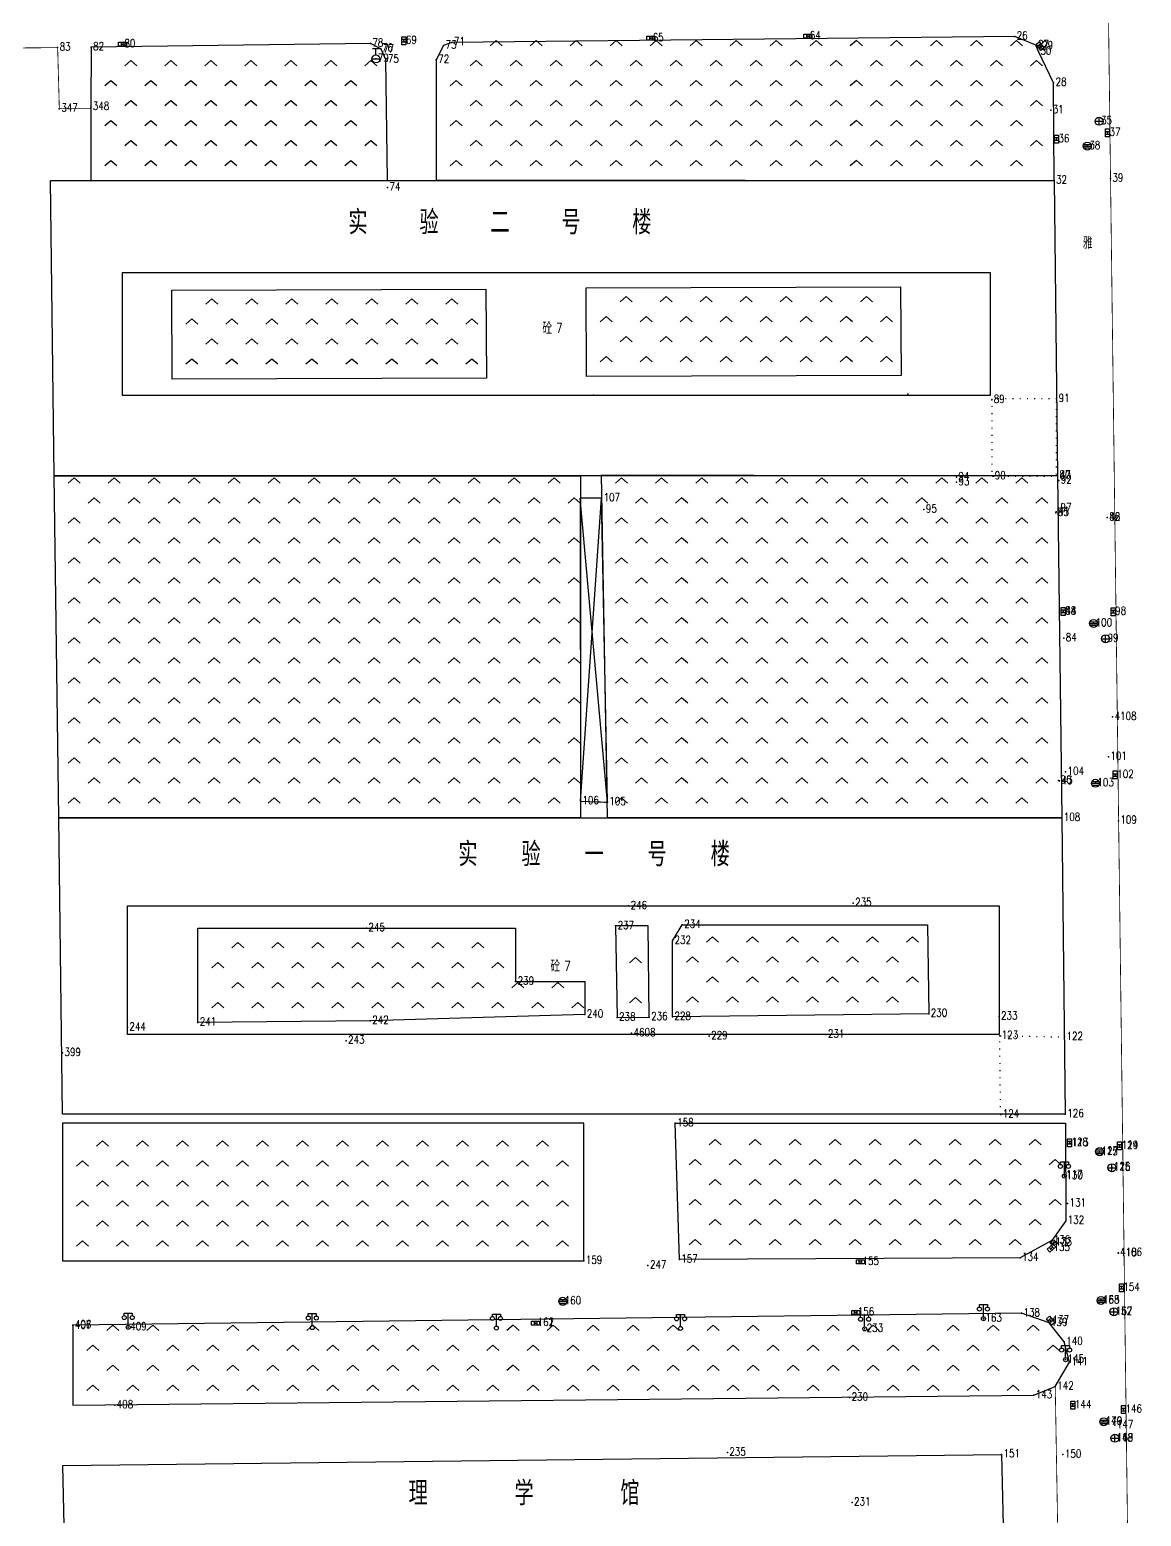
# Model space of a CAD drawing. Extents: x 1196 to 2163, y 619 to 1882.
# Drawn here: x 1747.7 to 1886.7, y 857.1 to 1042.9 of the extents above; entities that cross this region are included whole.
import ezdxf
from ezdxf.enums import TextEntityAlignment as Align

# ---------------------------------------------------------------- set-up
doc = ezdxf.new("R2010")
doc.units = 0
doc.header["$LTSCALE"] = 0.5
doc.header["$PDSIZE"] = 0.2
doc.linetypes.add('X4', pattern=[1.6, 0, -1.6])
doc.linetypes.add('X5', pattern=[3, 2, -1])
doc.layers.get('0').update_dxf_attribs({"linetype": 'CONTINUOUS'})
doc.layers.add('ASSIST', color=7, linetype='CONTINUOUS', plot=False)
for name, color, linetype in [('COMPONENT', 4, 'CONTINUOUS'), ('DLDW', 11, 'CONTINUOUS'), ('DLSS', 4, 'CONTINUOUS'), ('GXYZ', 2, 'CONTINUOUS'), ('JMD', 6, 'CONTINUOUS'), ('ZBTZ', 3, 'CONTINUOUS'), ('ZDH', 1, 'CONTINUOUS')]:
    doc.layers.add(name, color=color, linetype=linetype)
doc.styles.add('HZ', font='rs.shx', dxfattribs={"width": 0.8, "bigfont": 'hztxt.shx'})

# ---------------------------------------------------------------- blocks, each defined once
blk = doc.blocks.new('gc211')
for p, q in [((0, 0), (-1.5, -1.32)), ((1.5, -1.32), (0, 0))]:
    blk.add_line(p, q)
blk = doc.blocks.new('gcbj0103')
for p, q in [((-1, 0), (1, 0)), ((-0.9, 0.43), (0.9, 0.43)), ((-0.88, -0.47), (0.88, -0.47))]:
    blk.add_line(p, q)
blk.add_circle((0, 0), 1)
blk = doc.blocks.new('gcbj0102')
for p, q in [((-1, 0), (1, 0)), ((0, -1), (0, 1))]:
    blk.add_line(p, q)
blk.add_circle((0, 0), 1)
blk = doc.blocks.new('gc041')
for p, q in [((-1, 0.5), (1, 0.5)), ((-1, -0.5), (-1, 0.5)), ((-0.33, 0.5), (-0.33, -0.5)), ((0.33, 0.5), (0.33, -0.5)), ((1, 0.5), (1, -0.5)), ((1, -0.5), (-1, -0.5))]:
    blk.add_line(p, q)
blk = doc.blocks.new('gcbj0612')
for p, q in [((-0.75, 0.26), (0.16, 0.53)), ((-0.57, -0.34), (0.34, -0.07))]:
    blk.add_line(p, q)
at = {"flags": 128}
for points in [[(-0.73, 0.26), (-0.77, 0.25), (-0.79, 0.23), (-0.81, 0.19), (-0.83, 0.15), (-0.84, 0.1), (-0.84, 0.05), (-0.84, -0.01), (-0.83, -0.07), (-0.81, -0.12), (-0.79, -0.18), (-0.77, -0.23), (-0.74, -0.27), (-0.7, -0.3), (-0.67, -0.33), (-0.63, -0.34), (-0.6, -0.34), (-0.57, -0.34), (-0.54, -0.32), (-0.51, -0.29), (-0.49, -0.25), (-0.48, -0.2), (-0.47, -0.15), (-0.47, -0.1), (-0.48, -0.04), (-0.49, 0.02), (-0.51, 0.07), (-0.54, 0.13), (-0.56, 0.17), (-0.6, 0.21), (-0.63, 0.24), (-0.67, 0.26), (-0.7, 0.27)], [(-0.71, 0.18), (-0.72, 0.17), (-0.75, 0.12), (-0.75, 0.04), (-0.74, -0.06), (-0.7, -0.15), (-0.66, -0.22), (-0.62, -0.25), (-0.6, -0.26), (-0.59, -0.24), (-0.57, -0.2), (-0.56, -0.12), (-0.58, -0.02), (-0.61, 0.08), (-0.66, 0.14), (-0.7, 0.17)]]:
    blk.add_lwpolyline(points, close=True, dxfattribs=at)
blk.add_lwpolyline([(0.3, -0.08), (0.33, -0.07), (0.36, -0.05), (0.38, -0.02), (0.4, 0.02), (0.41, 0.07), (0.42, 0.12), (0.41, 0.18), (0.41, 0.23), (0.39, 0.29), (0.37, 0.35), (0.35, 0.4), (0.32, 0.44), (0.28, 0.48), (0.25, 0.51), (0.21, 0.52), (0.18, 0.53), (0.15, 0.52)], dxfattribs=at)
at = {"extrusion": (0, 0, -1), "flags": 128}
blk.add_lwpolyline([(-0.4, 0.25), (-0.51, 0.28), (-0.61, 0.29), (-0.69, 0.27), (-0.77, 0.2), (-0.81, 0.09), (-0.82, -0.01), (-0.8, -0.06), (-0.76, -0.08), (-0.7, -0.09), (-0.64, -0.09), (-0.59, -0.07), (-0.57, -0.04), (-0.59, -0.01), (-0.63, 0.02), (-0.69, 0.03), (-0.75, 0.03), (-0.79, 0.02), (-0.84, -0.01), (-0.89, -0.1), (-0.91, -0.19), (-0.9, -0.29), (-0.87, -0.38)], dxfattribs=at)
blk.add_lwpolyline([(-0.09, -0.2), (-0.22, -0.54), (0.05, -0.54)], close=True)
blk = doc.blocks.new('gc097')
for p, q in [((-1, 2.9), (-1, 3.5)), ((-1, 3.5), (1, 3.5)), ((0, 0.5), (0, 3.5)), ((1, 3.5), (1, 2.9))]:
    blk.add_line(p, q)
for centre in [(-1, 2.4), (0, 0), (1, 2.4)]:
    blk.add_circle(centre, 0.5)
blk = doc.blocks.new('gc133')
for p, q in [((-1, 0), (1, 0)), ((-0.8, 2.6), (0.8, 2.6)), ((0, 1), (0, 2.6))]:
    blk.add_line(p, q)
blk.add_circle((0, 0), 1)

msp = doc.modelspace()

# ---------------------------------------------------------------- linework, layer by layer
at = {"layer": 'ASSIST', "linetype": 'Continuous', "flags": 128}
msp.add_lwpolyline([(1816.56, 946.46), (1819.92, 946.34), (1819.21, 984.32), (1816.54, 984.32)], close=True, dxfattribs=at)
at = {"layer": 'DLSS', "linetype": 'Continuous', "const_width": 0.1, "flags": 128}
for points in [[(1881.04, 1189.06), (1881.14, 1156.87), (1885.24, 831.35)], [(1716.64, 1040.32), (1751.22, 1040.62)], [(1751.22, 1040.62), (1751.43, 1032.99), (1755.38, 1032.99)], [(1875.9, 873.31), (1876.85, 818.06)]]:
    msp.add_lwpolyline(points, dxfattribs=at)
at = {"layer": 'JMD', "linetype": 'Continuous'}
for p, q in [((1819.92, 946.34), (1816.54, 984.32)), ((1816.56, 946.46), (1819.21, 984.32))]:
    msp.add_line(p, q, dxfattribs=at)
at = {"layer": 'JMD', "linetype": 'Continuous', "flags": 128}
for points in [[(1875.75, 1024.02), (1876.19, 987.13), (1750.77, 987.13), (1750.33, 1024.02)], [(1867.79, 997.2), (1867.79, 1012.46), (1759.3, 1012.46), (1759.3, 997.2)], [(1876.72, 944.37), (1877.16, 907.34), (1751.82, 907.34), (1751.38, 944.37)], [(1868.88, 917.3), (1759.94, 917.3), (1759.94, 933.36), (1868.88, 933.36)], [(1869.2, 864.84), (1870.04, 827.35), (1752.7, 825.97), (1751.86, 863.46)]]:
    msp.add_lwpolyline(points, close=True, dxfattribs=at)
at = {"layer": 'JMD', "linetype": 'X4', "flags": 128}
msp.add_lwpolyline([(1876.07, 996.72), (1867.96, 996.72), (1867.96, 987.05), (1876.07, 987.05)], close=True, dxfattribs=at)
at = {"layer": 'JMD', "linetype": 'X5', "flags": 128}
for points in [[(1819.21, 984.32), (1816.54, 984.32)], [(1816.56, 946.46), (1819.92, 946.34)]]:
    msp.add_lwpolyline(points, dxfattribs=at)
at = {"layer": 'JMD', "linetype": 'X4', "flags": 128}
msp.add_lwpolyline([(1869.08, 907.34), (1868.96, 917.14), (1877.06, 917)], dxfattribs=at)
at = {"layer": 'ZBTZ', "linetype": 'Continuous', "flags": 128}
for points in [[(1792.43, 1024.04), (1792.24, 1039.12), (1791.65, 1040.41), (1791.51, 1040.51), (1790.3, 1041.14), (1755.4, 1040.67), (1755.38, 1033.22), (1755.38, 1023.99), (1792.43, 1024.04)], [(1875.75, 1024.02), (1875.69, 1036.23), (1873.79, 1040.12), (1873.49, 1040.92), (1870.83, 1042.02), (1800.49, 1041.28), (1799.46, 1040.87), (1798.54, 1039.09), (1798.54, 1024.08), (1875.75, 1024.02)], [(1856.56, 1010.72), (1856.63, 999.63), (1817.32, 999.52), (1817.29, 1010.62)], [(1804.75, 1010.42), (1804.83, 999.32), (1765.52, 999.21), (1765.48, 1010.31)], [(1816.56, 944.37), (1751.38, 944.37), (1750.77, 987.13), (1816.56, 987.13)], [(1876.19, 987.13), (1876.72, 944.37), (1819.92, 944.37), (1819.21, 987.22)], [(1877.17, 906.21), (1877.21, 894.03), (1875.46, 891.57), (1871.51, 889.41), (1828.92, 889.19), (1828.4, 906.21), (1877.17, 906.21)], [(1871.68, 882.46), (1753.13, 880.97), (1753.13, 870.99), (1873.21, 872.22), (1875.9, 873.31), (1877.68, 876.37), (1877.03, 878.89), (1875.12, 881.26), (1871.68, 882.46)]]:
    msp.add_lwpolyline(points, close=True, dxfattribs=at)
for points, elevation in [([(1820.96, 930.86), (1821.13, 919.43), (1825.15, 919.48), (1825.02, 930.86), (1820.96, 930.86)], 15.67), ([(1860.09, 919.9), (1828.06, 919.52), (1828.07, 929.01), (1829.28, 931.02), (1859.95, 931.02), (1860.09, 919.9)], 15.69), ([(1808.46, 923.91), (1817.11, 923.91), (1817.11, 919.8), (1790.29, 919.01), (1768.74, 918.8), (1768.74, 930.6), (1789.81, 930.6), (1808.46, 930.6), (1808.46, 923.91)], 15.69), ([(1816.98, 889.02), (1816.98, 906.21), (1751.82, 906.21), (1751.82, 889.02), (1816.98, 889.02)], 15.52)]:
    msp.add_lwpolyline(points, close=True, dxfattribs=dict(at, elevation=elevation))
at = {"layer": 'ZDH', "linetype": 'Continuous'}
for p in [(1751.22, 1040.62, 15.71), (1755.4, 1040.67, 15.67), (1759.31, 1041.04, 15.64), (1790.3, 1041.14, 15.64), (1791.51, 1040.51, 15.63), (1791.65, 1040.41, 15.63), (1794.5, 1041.47, 15.67), (1799.46, 1040.87, 15.66), (1800.49, 1041.28, 15.66), (1825.34, 1041.79, 15.65), (1844.97, 1042.07, 15.67), (1870.83, 1042.02, 15.65), (1873.49, 1040.92, 15.66), (1874.01, 1040.8, 15.64), (1790.99, 1039.21, 15.81), (1792.24, 1039.12, 15.68), (1798.54, 1039.09, 15.69), (1873.79, 1040.12, 15.84), (1875.69, 1036.23, 15.66), (1751.43, 1032.99, 15.81), (1755.38, 1033.22, 15.83), (1875.33, 1032.8, 15.79), (1881.38, 1031.42, 15.69), (1876.05, 1029.18, 15.64), (1882.44, 1029.98, 15.66), (1879.91, 1028.32, 15.67), (1875.75, 1024.02, 15.67), (1882.79, 1024.26, 15.65), (1792.43, 1023.15, 16.03), (1818.18, 997.2, 15.79), (1818.18, 997.2, 15.79), (1818.18, 997.2, 15.79), (1857.49, 997.31, 16.5), (1857.49, 997.31, 16.5), (1857.49, 997.31, 16.5), (1867.96, 996.61, 15.96), (1876.07, 996.72, 15.68), (1863.54, 986.96, 16.05), (1868.09, 987.05, 15.6), (1876.19, 987.17, 15.68), (1876.19, 987.13, 15.67), (1876.34, 986.53, 15.66), (1863.56, 986.3, 16.04), (1819.21, 984.32, 15.7), (1859.48, 982.89, 16.04), (1876.31, 983.08, 15.67), (1875.98, 982.48, 15.75), (1876.03, 982.6, 15.76), (1882.4, 981.92, 15.67), (1882.4, 981.91, 15.67), (1876.89, 970.17, 15.66), (1876.9, 970.16, 15.66), (1883.14, 970.13, 15.68), (1880.7, 968.67, 15.7), (1876.96, 966.81, 15.69), (1882.19, 966.76, 15.68), (1883.07, 956.98, 15.69), (1882.54, 952, 15.68), (1877.2, 950.13, 15.67), (1883.4, 949.73, 15.65), (1876.31, 949.05, 15.75), (1876.45, 948.98, 15.77), (1880.92, 948.7, 15.69), (1816.56, 946.46, 15.69), (1819.92, 946.34, 15.68), (1876.72, 944.37, 15.82), (1883.79, 944.02, 15.62), (1822.58, 933.36, 16.06), (1850.64, 933.73, 16.05), (1820.96, 930.86, 15.67), (1829.28, 931.02, 15.7), (1789.81, 930.6, 15.68), (1828.07, 929.01, 15.75), (1808.46, 923.91, 15.69), (1817.11, 919.8, 15.72), (1828.06, 919.52, 15.75), (1860.09, 919.9, 15.69), (1868.88, 919.56, 16.06), (1759.94, 918.19, 16.06), (1768.74, 918.8, 15.68), (1790.29, 919.01, 15.78), (1821.13, 919.43, 16.12), (1825.15, 919.48, 15.74), (1787.27, 916.53, 16.06), (1822.95, 917.45, 16.04), (1832.65, 917.1, 16.05), (1847.24, 917.3, 16.05), (1868.96, 917.14, 16.05), (1877.06, 917, 15.67), (1751.82, 915, 16.54), (1869.09, 907.29, 16.03), (1877.16, 907.34, 15.83), (1828.4, 906.21, 15.72), (1877.68, 903.78, 15.67), (1877.75, 903.72, 15.66), (1883.95, 903.41, 15.63), (1883.95, 903.38, 15.64), (1881.41, 902.59, 15.67), (1881.44, 902.66, 15.67), (1877, 899.72, 15.78), (1877.04, 899.62, 15.78), (1882.98, 900.72, 15.66), (1882.99, 900.65, 15.66), (1877.44, 896.19, 15.63), (1877.21, 894.03, 15.63), (1875.43, 890.62, 15.59), (1875.46, 891.57, 15.76), (1875.68, 891.31, 15.57), (1883.76, 890, 15.61), (1883.79, 889.99, 15.62), (1816.98, 889.02, 15.52), (1825, 888.45, 15.53), (1828.92, 889.19, 15.57), (1851.56, 888.88, 15.48), (1871.51, 889.41, 15.56), (1884.17, 885.65, 15.57), (1814.34, 883.96, 15.53), (1850.97, 882.58, 15.77), (1871.68, 882.46, 15.81), (1881.61, 884.05, 15.62), (1881.63, 884.07, 15.61), (1883.2, 882.66, 15.57), (1883.23, 882.66, 15.58), (1753.12, 880.92, 15.59), (1753.13, 880.97, 15.59), (1760.04, 880.72, 16.07), (1810.95, 881.25, 15.88), (1810.95, 881.25, 15.88), (1852.08, 880.52, 16.06), (1852.08, 880.52, 16.06), (1852.08, 880.52, 16.06), (1866.93, 881.8, 15.65), (1875.12, 881.26, 15.51), (1875.32, 881.54, 15.51), (1877.03, 878.89, 15.79), (1877.2, 876.67, 15.64), (1877.68, 876.37, 15.5), (1875.9, 873.31, 15.56), (1850.2, 871.93, 15.69), (1850.2, 871.93, 15.69), (1850.2, 871.93, 15.69), (1873.21, 872.22, 15.72), (1758.35, 870.99, 15.8), (1878.11, 870.98, 15.44), (1884.44, 870.44, 15.44), (1881.95, 868.93, 15.44), (1881.96, 868.91, 15.46), (1883.34, 868.48, 15.46), (1883.31, 866.82, 15.43), (1883.36, 866.86, 15.43), (1834.92, 865.05, 16.05), (1834.92, 865.05, 16.05), (1834.92, 865.05, 16.05), (1869.2, 864.84, 15.85), (1876.86, 864.8, 15.46), (1850.51, 858.83, 16.05), (1850.51, 858.83, 16.05), (1850.51, 858.83, 16.05)]:
    msp.add_point(p, dxfattribs=at)

# ---------------------------------------------------------------- block references
at = {"layer": 'COMPONENT', "linetype": 'Continuous', "xscale": 0.5, "yscale": 0.5}
for name, p in [('gcbj0102', (1881.38, 1031.42, 15.69)), ('gcbj0103', (1879.91, 1028.32, 15.67)), ('gcbj0103', (1880.7, 968.67, 15.7)), ('gcbj0102', (1882.19, 966.76, 15.68)), ('gcbj0103', (1880.92, 948.7, 15.69)), ('gcbj0103', (1881.44, 902.66, 15.67)), ('gcbj0102', (1882.99, 900.65, 15.66)), ('gcbj0612', (1875.68, 891.31, 15.57)), ('gcbj0103', (1814.34, 883.96, 15.53)), ('gcbj0103', (1881.63, 884.07, 15.61)), ('gcbj0102', (1883.23, 882.66, 15.58)), ('gcbj0103', (1881.96, 868.91, 15.46)), ('gcbj0102', (1883.36, 866.86, 15.43))]:
    msp.add_blockref(name, p, dxfattribs=at)
at = {"layer": 'DLDW', "linetype": 'Continuous', "xscale": 0.5, "yscale": 0.5}
for p in [(1877.04, 899.62, 15.78), (1760.04, 880.72, 16.07), (1783.05, 880.67, 16.06), (1806.06, 880.62, 16.06), (1866.93, 881.8, 15.65), (1829.07, 880.57, 16.06), (1852.08, 880.52, 16.06), (1877.2, 876.67, 15.64)]:
    msp.add_blockref('gc097', p, dxfattribs=at)
at = {"layer": 'GXYZ', "linetype": 'Continuous', "xscale": 0.5, "yscale": 0.5, "zscale": 0.5}
for p in [(1844.97, 1042.07, 15.67), (1759.31, 1041.04, 15.64), (1825.34, 1041.79, 15.65), (1810.95, 881.25, 15.88)]:
    msp.add_blockref('gc041', p, dxfattribs=at)
at = {"layer": 'GXYZ', "linetype": 'Continuous', "xscale": 0.5, "yscale": 0.5}
msp.add_blockref('gc133', (1790.99, 1039.21, 15.81), dxfattribs=at)
at = {"layer": 'GXYZ', "linetype": 'Continuous', "xscale": 0.5, "yscale": 0.5, "zscale": 0.5}
for p, rotation in [((1794.5, 1041.47, 15.67), 270), ((1874.01, 1040.8, 15.64), 305.724991604165), ((1876.05, 1029.18, 15.64), 270), ((1882.44, 1029.98, 15.66), 90), ((1876.89, 970.17, 15.66), 270), ((1883.14, 970.13, 15.68), 270), ((1883.4, 949.73, 15.65), 90), ((1877.68, 903.78, 15.67), 270), ((1883.95, 903.38, 15.64), 90), ((1875.43, 890.62, 15.59), 41.54977882157018), ((1851.56, 888.88, 15.48), 180.3013627693107), ((1884.17, 885.65, 15.57), 270), ((1850.97, 882.58, 15.77), 180), ((1875.32, 881.54, 15.51), 308.9005454068111), ((1878.11, 870.98, 15.44), 270), ((1884.44, 870.44, 15.44), 90)]:
    msp.add_blockref('gc041', p, dxfattribs=dict(at, rotation=rotation))
at = {"layer": 'ZBTZ', "linetype": 'Continuous', "xscale": 0.5, "yscale": 0.5}
for p in [(1806.04, 1041.52), (1811.04, 1041.52), (1816.04, 1041.52), (1821.04, 1041.52), (1826.04, 1041.52), (1831.04, 1041.52), (1836.04, 1041.52), (1841.04, 1041.52), (1846.04, 1041.52), (1851.04, 1041.52), (1856.04, 1041.52), (1861.04, 1041.52), (1866.04, 1041.52), (1871.04, 1041.52), (1760.38, 1038.99), (1765.38, 1038.99), (1770.38, 1038.99), (1775.38, 1038.99), (1780.38, 1038.99), (1785.38, 1038.99), (1790.38, 1038.99), (1803.54, 1039.02), (1808.54, 1039.02), (1813.54, 1039.02), (1818.54, 1039.02), (1823.54, 1039.02), (1828.54, 1039.02), (1833.54, 1039.02), (1838.54, 1039.02), (1843.54, 1039.02), (1848.54, 1039.02), (1853.54, 1039.02), (1858.54, 1039.02), (1863.54, 1039.02), (1868.54, 1039.02), (1873.54, 1039.02), (1801.04, 1036.52), (1806.04, 1036.52), (1811.04, 1036.52), (1816.04, 1036.52), (1821.04, 1036.52), (1826.04, 1036.52), (1831.04, 1036.52), (1836.04, 1036.52), (1841.04, 1036.52), (1846.04, 1036.52), (1851.04, 1036.52), (1856.04, 1036.52), (1861.04, 1036.52), (1866.04, 1036.52), (1871.04, 1036.52), (1757.88, 1036.49), (1762.88, 1036.49), (1767.88, 1036.49), (1772.88, 1036.49), (1777.88, 1036.49), (1782.88, 1036.49), (1787.88, 1036.49), (1760.38, 1033.99), (1765.38, 1033.99), (1770.38, 1033.99), (1775.38, 1033.99), (1780.38, 1033.99), (1785.38, 1033.99), (1790.38, 1033.99), (1803.54, 1034.02), (1808.54, 1034.02), (1813.54, 1034.02), (1818.54, 1034.02), (1823.54, 1034.02), (1828.54, 1034.02), (1833.54, 1034.02), (1838.54, 1034.02), (1843.54, 1034.02), (1848.54, 1034.02), (1853.54, 1034.02), (1858.54, 1034.02), (1863.54, 1034.02), (1868.54, 1034.02), (1873.54, 1034.02), (1757.88, 1031.49), (1762.88, 1031.49), (1767.88, 1031.49), (1772.88, 1031.49), (1777.88, 1031.49), (1782.88, 1031.49), (1787.88, 1031.49), (1801.04, 1031.52), (1806.04, 1031.52), (1811.04, 1031.52), (1816.04, 1031.52), (1821.04, 1031.52), (1826.04, 1031.52), (1831.04, 1031.52), (1836.04, 1031.52), (1841.04, 1031.52), (1846.04, 1031.52), (1851.04, 1031.52), (1856.04, 1031.52), (1861.04, 1031.52), (1866.04, 1031.52), (1871.04, 1031.52), (1760.38, 1028.99), (1765.38, 1028.99), (1770.38, 1028.99), (1775.38, 1028.99), (1780.38, 1028.99), (1785.38, 1028.99), (1790.38, 1028.99), (1803.54, 1029.02), (1808.54, 1029.02), (1813.54, 1029.02), (1818.54, 1029.02), (1823.54, 1029.02), (1828.54, 1029.02), (1833.54, 1029.02), (1838.54, 1029.02), (1843.54, 1029.02), (1848.54, 1029.02), (1853.54, 1029.02), (1858.54, 1029.02), (1863.54, 1029.02), (1868.54, 1029.02), (1873.54, 1029.02), (1757.88, 1026.49), (1762.88, 1026.49), (1767.88, 1026.49), (1772.88, 1026.49), (1777.88, 1026.49), (1782.88, 1026.49), (1787.88, 1026.49), (1801.04, 1026.52), (1806.04, 1026.52), (1811.04, 1026.52), (1816.04, 1026.52), (1821.04, 1026.52), (1826.04, 1026.52), (1831.04, 1026.52), (1836.04, 1026.52), (1841.04, 1026.52), (1846.04, 1026.52), (1851.04, 1026.52), (1856.04, 1026.52), (1861.04, 1026.52), (1866.04, 1026.52), (1871.04, 1026.52), (1770.49, 1009.21), (1775.49, 1009.21), (1780.49, 1009.21), (1785.49, 1009.21), (1790.49, 1009.21), (1795.49, 1009.21), (1800.49, 1009.21), (1822.29, 1009.52), (1827.29, 1009.52), (1832.29, 1009.52), (1837.29, 1009.52), (1842.29, 1009.52), (1847.29, 1009.52), (1852.29, 1009.52), (1819.79, 1007.02), (1824.79, 1007.02), (1829.79, 1007.02), (1834.79, 1007.02), (1839.79, 1007.02), (1844.79, 1007.02), (1849.79, 1007.02), (1854.79, 1007.02), (1767.99, 1006.71), (1772.99, 1006.71), (1777.99, 1006.71), (1782.99, 1006.71), (1787.99, 1006.71), (1792.99, 1006.71), (1797.99, 1006.71), (1802.99, 1006.71), (1770.49, 1004.21), (1775.49, 1004.21), (1780.49, 1004.21), (1785.49, 1004.21), (1790.49, 1004.21), (1795.49, 1004.21), (1800.49, 1004.21), (1822.29, 1004.52), (1827.29, 1004.52), (1832.29, 1004.52), (1837.29, 1004.52), (1842.29, 1004.52), (1847.29, 1004.52), (1852.29, 1004.52), (1767.99, 1001.71), (1772.99, 1001.71), (1777.99, 1001.71), (1782.99, 1001.71), (1787.99, 1001.71), (1792.99, 1001.71), (1797.99, 1001.71), (1802.99, 1001.71), (1819.79, 1002.02), (1824.79, 1002.02), (1829.79, 1002.02), (1834.79, 1002.02), (1839.79, 1002.02), (1844.79, 1002.02), (1849.79, 1002.02), (1854.79, 1002.02), (1753.27, 986.87), (1758.27, 986.87), (1763.27, 986.87), (1768.27, 986.87), (1773.27, 986.87), (1778.27, 986.87), (1783.27, 986.87), (1788.27, 986.87), (1793.27, 986.87), (1798.27, 986.87), (1803.27, 986.87), (1808.27, 986.87), (1813.27, 986.87), (1821.71, 986.87), (1826.71, 986.87), (1831.71, 986.87), (1836.71, 986.87), (1841.71, 986.87), (1846.71, 986.87), (1851.71, 986.87), (1856.71, 986.87), (1861.71, 986.87), (1866.71, 986.87), (1871.71, 986.87), (1755.77, 984.37), (1760.77, 984.37), (1765.77, 984.37), (1770.77, 984.37), (1775.77, 984.37), (1780.77, 984.37), (1785.77, 984.37), (1790.77, 984.37), (1795.77, 984.37), (1800.77, 984.37), (1805.77, 984.37), (1810.77, 984.37), (1815.77, 984.37), (1824.21, 984.37), (1829.21, 984.37), (1834.21, 984.37), (1839.21, 984.37), (1844.21, 984.37), (1849.21, 984.37), (1854.21, 984.37), (1859.21, 984.37), (1864.21, 984.37), (1869.21, 984.37), (1874.21, 984.37), (1753.27, 981.87), (1758.27, 981.87), (1763.27, 981.87), (1768.27, 981.87), (1773.27, 981.87), (1778.27, 981.87), (1783.27, 981.87), (1788.27, 981.87), (1793.27, 981.87), (1798.27, 981.87), (1803.27, 981.87), (1808.27, 981.87), (1813.27, 981.87), (1821.71, 981.87), (1826.71, 981.87), (1831.71, 981.87), (1836.71, 981.87), (1841.71, 981.87), (1846.71, 981.87), (1851.71, 981.87), (1856.71, 981.87), (1861.71, 981.87), (1866.71, 981.87), (1871.71, 981.87), (1755.77, 979.37), (1760.77, 979.37), (1765.77, 979.37), (1770.77, 979.37), (1775.77, 979.37), (1780.77, 979.37), (1785.77, 979.37), (1790.77, 979.37), (1795.77, 979.37), (1800.77, 979.37), (1805.77, 979.37), (1810.77, 979.37), (1815.77, 979.37), (1824.21, 979.37), (1829.21, 979.37), (1834.21, 979.37), (1839.21, 979.37), (1844.21, 979.37), (1849.21, 979.37), (1854.21, 979.37), (1859.21, 979.37), (1864.21, 979.37), (1869.21, 979.37), (1874.21, 979.37), (1753.27, 976.87), (1758.27, 976.87), (1763.27, 976.87), (1768.27, 976.87), (1773.27, 976.87), (1778.27, 976.87), (1783.27, 976.87), (1788.27, 976.87), (1793.27, 976.87), (1798.27, 976.87), (1803.27, 976.87), (1808.27, 976.87), (1813.27, 976.87), (1821.71, 976.87), (1826.71, 976.87), (1831.71, 976.87), (1836.71, 976.87), (1841.71, 976.87), (1846.71, 976.87), (1851.71, 976.87), (1856.71, 976.87), (1861.71, 976.87), (1866.71, 976.87), (1871.71, 976.87), (1755.77, 974.37), (1760.77, 974.37), (1765.77, 974.37), (1770.77, 974.37), (1775.77, 974.37), (1780.77, 974.37), (1785.77, 974.37), (1790.77, 974.37), (1795.77, 974.37), (1800.77, 974.37), (1805.77, 974.37), (1810.77, 974.37), (1815.77, 974.37), (1824.21, 974.37), (1829.21, 974.37), (1834.21, 974.37), (1839.21, 974.37), (1844.21, 974.37), (1849.21, 974.37), (1854.21, 974.37), (1859.21, 974.37), (1864.21, 974.37), (1869.21, 974.37), (1874.21, 974.37), (1753.27, 971.87), (1758.27, 971.87), (1763.27, 971.87), (1768.27, 971.87), (1773.27, 971.87), (1778.27, 971.87), (1783.27, 971.87), (1788.27, 971.87), (1793.27, 971.87), (1798.27, 971.87), (1803.27, 971.87), (1808.27, 971.87), (1813.27, 971.87), (1821.71, 971.87), (1826.71, 971.87), (1831.71, 971.87), (1836.71, 971.87), (1841.71, 971.87), (1846.71, 971.87), (1851.71, 971.87), (1856.71, 971.87), (1861.71, 971.87), (1866.71, 971.87), (1871.71, 971.87), (1755.77, 969.37), (1760.77, 969.37), (1765.77, 969.37), (1770.77, 969.37), (1775.77, 969.37), (1780.77, 969.37), (1785.77, 969.37), (1790.77, 969.37), (1795.77, 969.37), (1800.77, 969.37), (1805.77, 969.37), (1810.77, 969.37), (1815.77, 969.37), (1824.21, 969.37), (1829.21, 969.37), (1834.21, 969.37), (1839.21, 969.37), (1844.21, 969.37), (1849.21, 969.37), (1854.21, 969.37), (1859.21, 969.37), (1864.21, 969.37), (1869.21, 969.37), (1874.21, 969.37), (1753.27, 966.87), (1758.27, 966.87), (1763.27, 966.87), (1768.27, 966.87), (1773.27, 966.87), (1778.27, 966.87), (1783.27, 966.87), (1788.27, 966.87), (1793.27, 966.87), (1798.27, 966.87), (1803.27, 966.87), (1808.27, 966.87), (1813.27, 966.87), (1821.71, 966.87), (1826.71, 966.87), (1831.71, 966.87), (1836.71, 966.87), (1841.71, 966.87), (1846.71, 966.87), (1851.71, 966.87), (1856.71, 966.87), (1861.71, 966.87), (1866.71, 966.87), (1871.71, 966.87), (1755.77, 964.37), (1760.77, 964.37), (1765.77, 964.37), (1770.77, 964.37), (1775.77, 964.37), (1780.77, 964.37), (1785.77, 964.37), (1790.77, 964.37), (1795.77, 964.37), (1800.77, 964.37), (1805.77, 964.37), (1810.77, 964.37), (1815.77, 964.37), (1824.21, 964.37), (1829.21, 964.37), (1834.21, 964.37), (1839.21, 964.37), (1844.21, 964.37), (1849.21, 964.37), (1854.21, 964.37), (1859.21, 964.37), (1864.21, 964.37), (1869.21, 964.37), (1874.21, 964.37), (1753.27, 961.87), (1758.27, 961.87), (1763.27, 961.87), (1768.27, 961.87), (1773.27, 961.87), (1778.27, 961.87), (1783.27, 961.87), (1788.27, 961.87), (1793.27, 961.87), (1798.27, 961.87), (1803.27, 961.87), (1808.27, 961.87), (1813.27, 961.87), (1821.71, 961.87), (1826.71, 961.87), (1831.71, 961.87), (1836.71, 961.87), (1841.71, 961.87), (1846.71, 961.87), (1851.71, 961.87), (1856.71, 961.87), (1861.71, 961.87), (1866.71, 961.87), (1871.71, 961.87), (1755.77, 959.37), (1760.77, 959.37), (1765.77, 959.37), (1770.77, 959.37), (1775.77, 959.37), (1780.77, 959.37), (1785.77, 959.37), (1790.77, 959.37), (1795.77, 959.37), (1800.77, 959.37), (1805.77, 959.37), (1810.77, 959.37), (1815.77, 959.37), (1824.21, 959.37), (1829.21, 959.37), (1834.21, 959.37), (1839.21, 959.37), (1844.21, 959.37), (1849.21, 959.37), (1854.21, 959.37), (1859.21, 959.37), (1864.21, 959.37), (1869.21, 959.37), (1874.21, 959.37), (1753.27, 956.87), (1758.27, 956.87), (1763.27, 956.87), (1768.27, 956.87), (1773.27, 956.87), (1778.27, 956.87), (1783.27, 956.87), (1788.27, 956.87), (1793.27, 956.87), (1798.27, 956.87), (1803.27, 956.87), (1808.27, 956.87), (1813.27, 956.87), (1821.71, 956.87), (1826.71, 956.87), (1831.71, 956.87), (1836.71, 956.87), (1841.71, 956.87), (1846.71, 956.87), (1851.71, 956.87), (1856.71, 956.87), (1861.71, 956.87), (1866.71, 956.87), (1871.71, 956.87), (1755.77, 954.37), (1760.77, 954.37), (1765.77, 954.37), (1770.77, 954.37), (1775.77, 954.37), (1780.77, 954.37), (1785.77, 954.37), (1790.77, 954.37), (1795.77, 954.37), (1800.77, 954.37), (1805.77, 954.37), (1810.77, 954.37), (1815.77, 954.37), (1824.21, 954.37), (1829.21, 954.37), (1834.21, 954.37), (1839.21, 954.37), (1844.21, 954.37), (1849.21, 954.37), (1854.21, 954.37), (1859.21, 954.37), (1864.21, 954.37), (1869.21, 954.37), (1874.21, 954.37), (1753.27, 951.87), (1758.27, 951.87), (1763.27, 951.87), (1768.27, 951.87), (1773.27, 951.87), (1778.27, 951.87), (1783.27, 951.87), (1788.27, 951.87), (1793.27, 951.87), (1798.27, 951.87), (1803.27, 951.87), (1808.27, 951.87), (1813.27, 951.87), (1821.71, 951.87), (1826.71, 951.87), (1831.71, 951.87), (1836.71, 951.87), (1841.71, 951.87), (1846.71, 951.87), (1851.71, 951.87), (1856.71, 951.87), (1861.71, 951.87), (1866.71, 951.87), (1871.71, 951.87), (1755.77, 949.37), (1760.77, 949.37), (1765.77, 949.37), (1770.77, 949.37), (1775.77, 949.37), (1780.77, 949.37), (1785.77, 949.37), (1790.77, 949.37), (1795.77, 949.37), (1800.77, 949.37), (1805.77, 949.37), (1810.77, 949.37), (1815.77, 949.37), (1824.21, 949.37), (1829.21, 949.37), (1834.21, 949.37), (1839.21, 949.37), (1844.21, 949.37), (1849.21, 949.37), (1854.21, 949.37), (1859.21, 949.37), (1864.21, 949.37), (1869.21, 949.37), (1874.21, 949.37), (1753.27, 946.87), (1758.27, 946.87), (1763.27, 946.87), (1768.27, 946.87), (1773.27, 946.87), (1778.27, 946.87), (1783.27, 946.87), (1788.27, 946.87), (1793.27, 946.87), (1798.27, 946.87), (1803.27, 946.87), (1808.27, 946.87), (1813.27, 946.87), (1821.71, 946.87), (1826.71, 946.87), (1831.71, 946.87), (1836.71, 946.87), (1841.71, 946.87), (1846.71, 946.87), (1851.71, 946.87), (1856.71, 946.87), (1861.71, 946.87), (1866.71, 946.87), (1871.71, 946.87), (1773.74, 928.8), (1778.74, 928.8), (1783.74, 928.8), (1788.74, 928.8), (1793.74, 928.8), (1798.74, 928.8), (1803.74, 928.8), (1833.06, 929.52), (1838.06, 929.52), (1843.06, 929.52), (1848.06, 929.52), (1853.06, 929.52), (1858.06, 929.52), (1823.46, 926.93), (1830.56, 927.02), (1835.56, 927.02), (1840.56, 927.02), (1845.56, 927.02), (1850.56, 927.02), (1855.56, 927.02), (1771.24, 926.3), (1776.24, 926.3), (1781.24, 926.3), (1786.24, 926.3), (1791.24, 926.3), (1796.24, 926.3), (1801.24, 926.3), (1806.24, 926.3), (1773.74, 923.8), (1778.74, 923.8), (1783.74, 923.8), (1788.74, 923.8), (1793.74, 923.8), (1798.74, 923.8), (1803.74, 923.8), (1808.74, 923.8), (1813.74, 923.8), (1833.06, 924.52), (1838.06, 924.52), (1843.06, 924.52), (1848.06, 924.52), (1853.06, 924.52), (1858.06, 924.52), (1823.46, 921.93), (1830.56, 922.02), (1835.56, 922.02), (1840.56, 922.02), (1845.56, 922.02), (1850.56, 922.02), (1855.56, 922.02), (1771.24, 921.3), (1776.24, 921.3), (1781.24, 921.3), (1786.24, 921.3), (1791.24, 921.3), (1796.24, 921.3), (1801.24, 921.3), (1806.24, 921.3), (1811.24, 921.3), (1816.24, 921.3), (1756.82, 904.02), (1761.82, 904.02), (1766.82, 904.02), (1771.82, 904.02), (1776.82, 904.02), (1781.82, 904.02), (1786.82, 904.02), (1791.82, 904.02), (1796.82, 904.02), (1801.82, 904.02), (1806.82, 904.02), (1811.82, 904.02), (1833.4, 904.19), (1838.4, 904.19), (1843.4, 904.19), (1848.4, 904.19), (1853.4, 904.19), (1858.4, 904.19), (1863.4, 904.19), (1868.4, 904.19), (1873.4, 904.19), (1754.32, 901.52), (1759.32, 901.52), (1764.32, 901.52), (1769.32, 901.52), (1774.32, 901.52), (1779.32, 901.52), (1784.32, 901.52), (1789.32, 901.52), (1794.32, 901.52), (1799.32, 901.52), (1804.32, 901.52), (1809.32, 901.52), (1814.32, 901.52), (1830.9, 901.69), (1835.9, 901.69), (1840.9, 901.69), (1845.9, 901.69), (1850.9, 901.69), (1855.9, 901.69), (1860.9, 901.69), (1865.9, 901.69), (1870.9, 901.69), (1875.9, 901.69), (1833.4, 899.19), (1838.4, 899.19), (1843.4, 899.19), (1848.4, 899.19), (1853.4, 899.19), (1858.4, 899.19), (1863.4, 899.19), (1868.4, 899.19), (1873.4, 899.19), (1756.82, 899.02), (1761.82, 899.02), (1766.82, 899.02), (1771.82, 899.02), (1776.82, 899.02), (1781.82, 899.02), (1786.82, 899.02), (1791.82, 899.02), (1796.82, 899.02), (1801.82, 899.02), (1806.82, 899.02), (1811.82, 899.02), (1754.32, 896.52), (1759.32, 896.52), (1764.32, 896.52), (1769.32, 896.52), (1774.32, 896.52), (1779.32, 896.52), (1784.32, 896.52), (1789.32, 896.52), (1794.32, 896.52), (1799.32, 896.52), (1804.32, 896.52), (1809.32, 896.52), (1814.32, 896.52), (1830.9, 896.69), (1835.9, 896.69), (1840.9, 896.69), (1845.9, 896.69), (1850.9, 896.69), (1855.9, 896.69), (1860.9, 896.69), (1865.9, 896.69), (1870.9, 896.69), (1875.9, 896.69), (1756.82, 894.02), (1761.82, 894.02), (1766.82, 894.02), (1771.82, 894.02), (1776.82, 894.02), (1781.82, 894.02), (1786.82, 894.02), (1791.82, 894.02), (1796.82, 894.02), (1801.82, 894.02), (1806.82, 894.02), (1811.82, 894.02), (1833.4, 894.19), (1838.4, 894.19), (1843.4, 894.19), (1848.4, 894.19), (1853.4, 894.19), (1858.4, 894.19), (1863.4, 894.19), (1868.4, 894.19), (1873.4, 894.19), (1830.9, 891.69), (1835.9, 891.69), (1840.9, 891.69), (1845.9, 891.69), (1850.9, 891.69), (1855.9, 891.69), (1860.9, 891.69), (1865.9, 891.69), (1870.9, 891.69), (1754.32, 891.52), (1759.32, 891.52), (1764.32, 891.52), (1769.32, 891.52), (1774.32, 891.52), (1779.32, 891.52), (1784.32, 891.52), (1789.32, 891.52), (1794.32, 891.52), (1799.32, 891.52), (1804.32, 891.52), (1809.32, 891.52), (1814.32, 891.52), (1758.13, 880.99), (1763.13, 880.99), (1768.13, 880.99), (1773.13, 880.99), (1778.13, 880.99), (1783.13, 880.99), (1788.13, 880.99), (1793.13, 880.99), (1798.13, 880.99), (1803.13, 880.99), (1808.13, 880.99), (1813.13, 880.99), (1818.13, 880.99), (1823.13, 880.99), (1828.13, 880.99), (1833.13, 880.99), (1838.13, 880.99), (1843.13, 880.99), (1848.13, 880.99), (1853.13, 880.99), (1858.13, 880.99), (1863.13, 880.99), (1868.13, 880.99), (1873.13, 880.99), (1755.63, 878.49), (1760.63, 878.49), (1765.63, 878.49), (1770.63, 878.49), (1775.63, 878.49), (1780.63, 878.49), (1785.63, 878.49), (1790.63, 878.49), (1795.63, 878.49), (1800.63, 878.49), (1805.63, 878.49), (1810.63, 878.49), (1815.63, 878.49), (1820.63, 878.49), (1825.63, 878.49), (1830.63, 878.49), (1835.63, 878.49), (1840.63, 878.49), (1845.63, 878.49), (1850.63, 878.49), (1855.63, 878.49), (1860.63, 878.49), (1865.63, 878.49), (1870.63, 878.49), (1875.63, 878.49), (1758.13, 875.99), (1763.13, 875.99), (1768.13, 875.99), (1773.13, 875.99), (1778.13, 875.99), (1783.13, 875.99), (1788.13, 875.99), (1793.13, 875.99), (1798.13, 875.99), (1803.13, 875.99), (1808.13, 875.99), (1813.13, 875.99), (1818.13, 875.99), (1823.13, 875.99), (1828.13, 875.99), (1833.13, 875.99), (1838.13, 875.99), (1843.13, 875.99), (1848.13, 875.99), (1853.13, 875.99), (1858.13, 875.99), (1863.13, 875.99), (1868.13, 875.99), (1873.13, 875.99), (1755.63, 873.49), (1760.63, 873.49), (1765.63, 873.49), (1770.63, 873.49), (1775.63, 873.49), (1780.63, 873.49), (1785.63, 873.49), (1790.63, 873.49), (1795.63, 873.49), (1800.63, 873.49), (1805.63, 873.49), (1810.63, 873.49), (1815.63, 873.49), (1820.63, 873.49), (1825.63, 873.49), (1830.63, 873.49), (1835.63, 873.49), (1840.63, 873.49), (1845.63, 873.49), (1850.63, 873.49), (1855.63, 873.49), (1860.63, 873.49), (1865.63, 873.49), (1870.63, 873.49)]:
    msp.add_blockref('gc211', p, dxfattribs=at)

# ---------------------------------------------------------------- texts
at = {"layer": 'DLSS', "linetype": 'Continuous', "style": 'HZ', "width": 0.8}
msp.add_text('雅', height=1.5, dxfattribs=at).set_placement((1879.35, 1015.46))
at = {"layer": 'JMD', "linetype": 'Continuous', "style": 'HZ', "width": 0.8}
for s, p in [('实', (1787.56, 1017.28)), ('验', (1796.43, 1017.28)), ('二', (1805.3, 1017.28)), ('号', (1814.17, 1017.28)), ('楼', (1823.03, 1017.28)), ('实', (1801.3, 938.32)), ('验', (1809.18, 938.32)), ('一', (1817.06, 938.32)), ('号', (1824.95, 938.32)), ('楼', (1832.83, 938.32)), ('理', (1795.08, 858.47)), ('学', (1808.31, 858.47)), ('馆', (1821.55, 858.47))]:
    msp.add_text(s, height=3, dxfattribs=at).set_placement(p)
for p in [(1813.01, 1005.57), (1814.02, 925.86)]:
    msp.add_text('砼', height=1.5, dxfattribs=at).set_placement(p, align=Align.MIDDLE_RIGHT)
for p in [(1813.51, 1005.57), (1814.52, 925.86)]:
    msp.add_text('7', height=1.2, dxfattribs=at).set_placement(p, align=Align.MIDDLE_LEFT)
at = {"layer": 'ZDH', "linetype": 'Continuous', "style": 'HZ', "width": 0.8}
for s, p in [('69', (1794.75, 1041.1, 15.67)), ('65', (1825.59, 1041.41, 15.65)), ('64', (1845.22, 1041.69, 15.67)), ('26', (1871.08, 1041.64, 15.65)), ('83', (1751.47, 1040.24, 15.71)), ('82', (1755.65, 1040.3, 15.67)), ('80', (1759.56, 1040.66, 15.64)), ('78', (1790.55, 1040.76, 15.64)), ('76', (1791.76, 1040.13, 15.63)), ('77', (1791.9, 1040.03, 15.63)), ('73', (1799.71, 1040.5, 15.66)), ('71', (1800.74, 1040.91, 15.66)), ('27', (1873.74, 1040.55, 15.66)), ('30', (1874.04, 1039.74, 15.84)), ('29', (1874.26, 1040.43, 15.64)), ('79', (1791.24, 1038.84, 15.81)), ('75', (1792.49, 1038.74, 15.68)), ('72', (1798.79, 1038.72, 15.69)), ('28', (1875.94, 1035.86, 15.66)), ('347', (1751.68, 1032.62, 15.81)), ('348', (1755.62, 1032.85, 15.83)), ('31', (1875.58, 1032.43, 15.79)), ('35', (1881.63, 1031.05, 15.69)), ('36', (1876.3, 1028.8, 15.64)), ('37', (1882.69, 1029.61, 15.66)), ('38', (1880.16, 1027.94, 15.67)), ('74', (1792.68, 1022.78, 16.03)), ('32', (1876, 1023.64, 15.67)), ('39', (1883.04, 1023.88, 15.65)), ('89', (1868.21, 996.23, 15.96)), ('91', (1876.32, 996.35, 15.68)), ('94', (1863.79, 986.59, 16.05)), ('93', (1863.81, 985.93, 16.04)), ('90', (1868.34, 986.68, 15.6)), ('40', (1876.44, 986.75, 15.67)), ('87', (1876.44, 986.79, 15.68)), ('92', (1876.59, 986.16, 15.66)), ('107', (1819.46, 983.94, 15.7)), ('95', (1859.73, 982.52, 16.04)), ('85', (1876.23, 982.1, 15.75)), ('41', (1876.28, 982.22, 15.76)), ('97', (1876.56, 982.71, 15.67)), ('42', (1882.65, 981.55, 15.67)), ('86', (1882.65, 981.54, 15.67)), ('44', (1877.14, 969.8, 15.66)), ('88', (1877.15, 969.79, 15.66)), ('98', (1883.39, 969.76, 15.68)), ('100', (1880.95, 968.3, 15.7)), ('84', (1877.21, 966.44, 15.69)), ('99', (1882.44, 966.38, 15.68)), ('4108', (1883.32, 956.61, 15.69)), ('101', (1882.79, 951.63, 15.68)), ('96', (1876.56, 948.67, 15.75)), ('43', (1876.7, 948.6, 15.77)), ('104', (1877.45, 949.75, 15.67)), ('103', (1881.17, 948.33, 15.69)), ('102', (1883.65, 949.36, 15.65)), ('106', (1816.81, 946.09, 15.69)), ('105', (1820.17, 945.97, 15.68)), ('108', (1876.97, 944, 15.82)), ('109', (1884.04, 943.65, 15.62)), ('235', (1850.89, 933.36, 16.05)), ('246', (1822.83, 932.98, 16.06)), ('245', (1790.06, 930.23, 15.68)), ('237', (1821.21, 930.48, 15.67)), ('234', (1829.53, 930.64, 15.7)), ('232', (1828.32, 928.63, 15.75)), ('239', (1808.71, 923.53, 15.69)), ('242', (1790.54, 918.63, 15.78)), ('240', (1817.36, 919.42, 15.72)), ('238', (1821.38, 919.06, 16.12)), ('236', (1825.4, 919.1, 15.74)), ('228', (1828.31, 919.14, 15.75)), ('230', (1860.34, 919.53, 15.69)), ('233', (1869.13, 919.18, 16.06)), ('244', (1760.19, 917.82, 16.06)), ('241', (1768.99, 918.43, 15.68)), ('4608', (1823.2, 917.08, 16.04)), ('229', (1832.9, 916.72, 16.05)), ('231', (1847.49, 916.92, 16.05)), ('123', (1869.21, 916.77, 16.05)), ('243', (1787.52, 916.16, 16.06)), ('122', (1877.31, 916.62, 15.67)), ('399', (1752.07, 914.62, 16.54)), ('158', (1828.65, 905.83, 15.72)), ('124', (1869.34, 906.92, 16.03)), ('126', (1877.41, 906.97, 15.83)), ('128', (1877.93, 903.41, 15.67)), ('113', (1878, 903.34, 15.66)), ('115', (1881.66, 902.21, 15.67)), ('127', (1881.69, 902.29, 15.67)), ('114', (1884.2, 903.03, 15.63)), ('129', (1884.2, 903, 15.64)), ('125', (1883.23, 900.35, 15.66)), ('116', (1883.24, 900.27, 15.66)), ('117', (1877.25, 899.34, 15.78)), ('130', (1877.29, 899.24, 15.78)), ('131', (1877.69, 895.82, 15.63)), ('132', (1877.46, 893.66, 15.63)), ('136', (1875.71, 891.19, 15.76)), ('133', (1875.93, 890.93, 15.57)), ('157', (1829.17, 888.81, 15.57)), ('134', (1871.76, 889.04, 15.56)), ('135', (1875.68, 890.25, 15.59)), ('4106', (1884.01, 889.63, 15.61)), ('118', (1884.04, 889.62, 15.62)), ('159', (1817.23, 888.65, 15.52)), ('247', (1825.25, 888.08, 15.53)), ('155', (1851.81, 888.51, 15.48)), ('154', (1884.42, 885.28, 15.57)), ('160', (1814.59, 883.59, 15.53)), ('168', (1881.86, 883.67, 15.62)), ('153', (1881.88, 883.69, 15.61)), ('156', (1851.22, 882.2, 15.77)), ('163', (1867.18, 881.43, 15.65)), ('138', (1871.93, 882.08, 15.81)), ('152', (1883.45, 882.28, 15.57)), ('167', (1883.48, 882.28, 15.58)), ('407', (1753.37, 880.54, 15.59)), ('406', (1753.38, 880.59, 15.59)), ('409', (1760.29, 880.34, 16.07)), ('161', (1811.2, 880.88, 15.88)), ('162', (1811.2, 880.88, 15.88)), ('233', (1852.33, 880.15, 16.06)), ('233', (1852.33, 880.15, 16.06)), ('233', (1852.33, 880.15, 16.06)), ('139', (1875.37, 880.88, 15.51)), ('137', (1875.57, 881.17, 15.51)), ('140', (1877.28, 878.51, 15.79)), ('145', (1877.45, 876.3, 15.64)), ('141', (1877.93, 876, 15.5)), ('142', (1876.15, 872.93, 15.56)), ('408', (1758.6, 870.61, 15.8)), ('230', (1850.45, 871.55, 15.69)), ('230', (1850.45, 871.55, 15.69)), ('230', (1850.45, 871.55, 15.69)), ('143', (1873.46, 871.85, 15.72)), ('144', (1878.36, 870.6, 15.44)), ('149', (1882.2, 868.56, 15.44)), ('170', (1882.21, 868.54, 15.46)), ('146', (1884.69, 870.06, 15.44)), ('147', (1883.59, 868.1, 15.46)), ('169', (1883.61, 866.49, 15.43)), ('235', (1835.17, 864.68, 16.05)), ('235', (1835.17, 864.68, 16.05)), ('235', (1835.17, 864.68, 16.05)), ('148', (1883.56, 866.44, 15.43)), ('151', (1869.45, 864.47, 15.85)), ('150', (1877.11, 864.43, 15.46)), ('231', (1850.76, 858.45, 16.05)), ('231', (1850.76, 858.45, 16.05)), ('231', (1850.76, 858.45, 16.05))]:
    msp.add_text(s, height=1, dxfattribs=at).set_placement(p)

doc.saveas('drawing.dxf')
